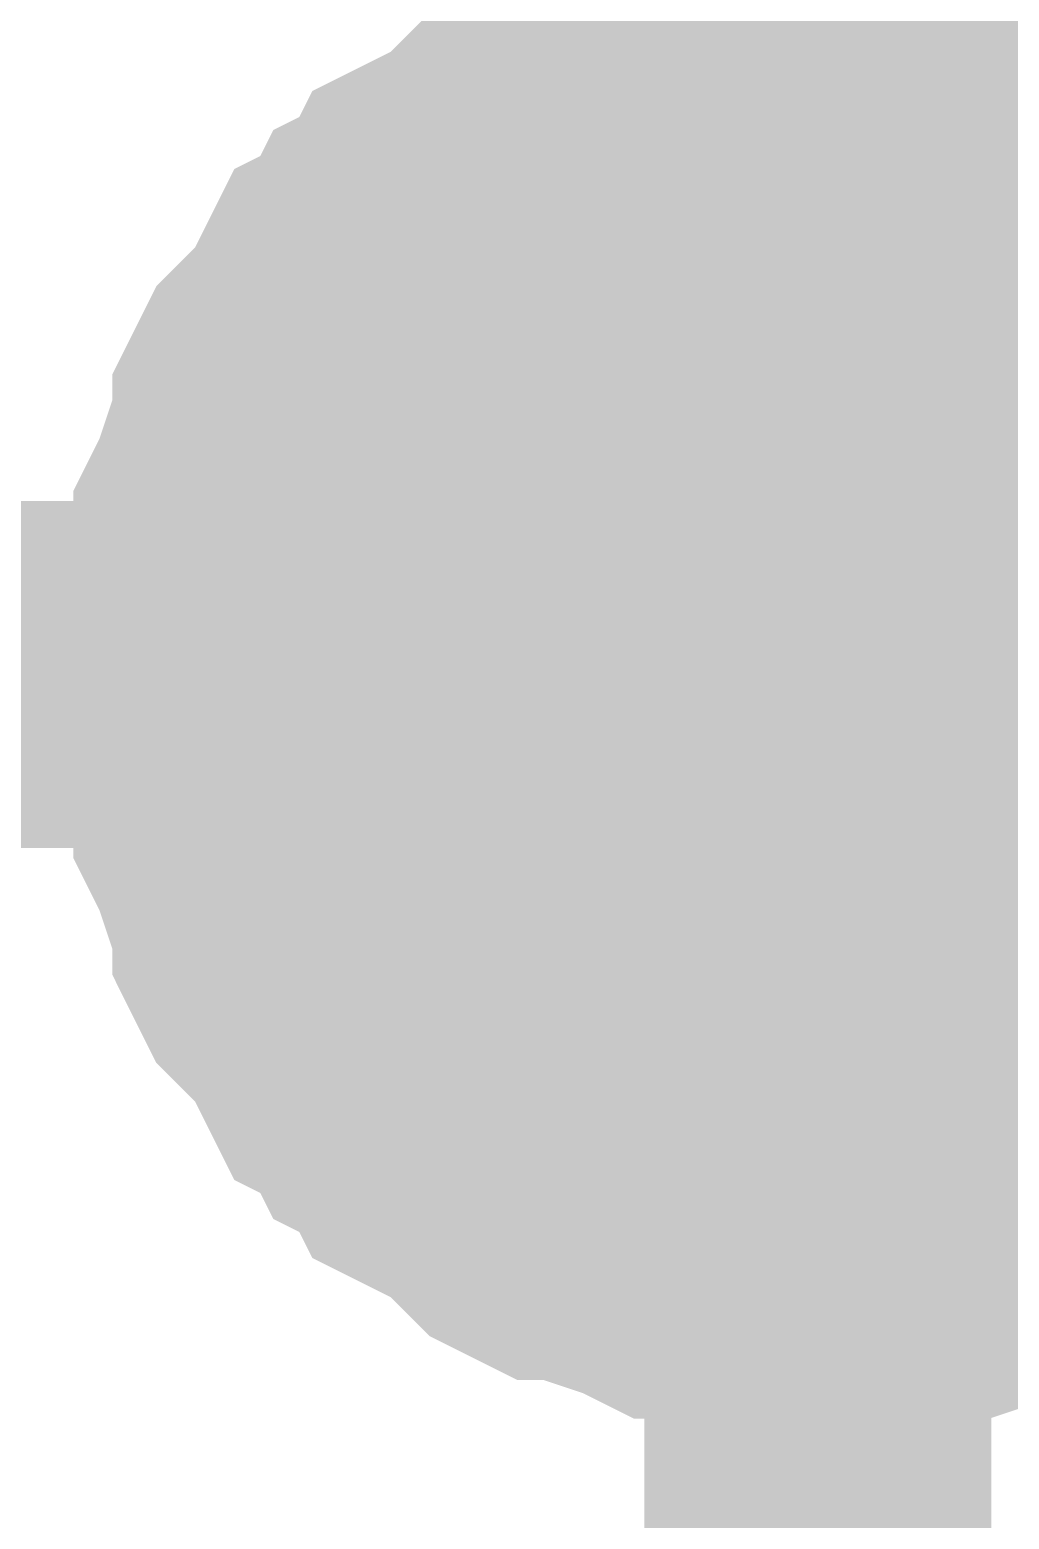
# Model space of a CAD drawing. Header units: inches. Extents: x 0 to 594, y 0 to 420.
# Drawn here: x 116.821 to 117.666, y 149.268 to 150.553 of the extents above; entities that cross this region are included whole.
import ezdxf

# ---------------------------------------------------------------- set-up
doc = ezdxf.new("R2010")
doc.units = ezdxf.units.IN
doc.layers.add('Sheet', color=255, linetype='Continuous')

msp = doc.modelspace()

# ---------------------------------------------------------------- linework, layer by layer
at = {"layer": 'Sheet'}
for points in [[(130.0103, 149.9968, 0.2997, 0.2997, 0), (117.5009, 149.9968, 0.2997, 0.2997, 0), (112.5061, 149.9968, 0.2997, 0.2997, 0), (112.5061, 167.5005, 0.2997, 0.2997, 0), (102.5053, 167.5005, 0.2997, 0.2997, 0)], [(116.9969, 149.9968, 0.2997, 0.2997, 0), (116.9969, 150.0192, 0.2997, 0.2997, 0), (116.9969, 150.0528, 0.2997, 0.2997, 0), (117.0081, 150.0752, 0.2997, 0.2997, 0), (117.0081, 150.0976, 0.2997, 0.2997, 0), (117.0081, 150.12, 0.2997, 0.2997, 0), (117.0193, 150.1424, 0.2997, 0.2997, 0), (117.0305, 150.176, 0.2997, 0.2997, 0), (117.0417, 150.1984, 0.2997, 0.2997, 0), (117.0417, 150.2208, 0.2997, 0.2997, 0), (117.0529, 150.2432, 0.2997, 0.2997, 0), (117.0641, 150.2544, 0.2997, 0.2997, 0), (117.0865, 150.2768, 0.2997, 0.2997, 0), (117.0977, 150.2992, 0.2997, 0.2997, 0), (117.1089, 150.3216, 0.2997, 0.2997, 0), (117.1313, 150.3328, 0.2997, 0.2997, 0), (117.1425, 150.3552, 0.2997, 0.2997, 0), (117.1649, 150.3664, 0.2997, 0.2997, 0), (117.1761, 150.3888, 0.2997, 0.2997, 0), (117.1985, 150.4, 0.2997, 0.2997, 0), (117.2209, 150.4112, 0.2997, 0.2997, 0), (117.2433, 150.4336, 0.2997, 0.2997, 0), (117.2545, 150.4448, 0.2997, 0.2997, 0), (117.2769, 150.456, 0.2997, 0.2997, 0), (117.2993, 150.456, 0.2997, 0.2997, 0), (117.3217, 150.4672, 0.2997, 0.2997, 0), (117.3553, 150.4783, 0.2997, 0.2997, 0), (117.3777, 150.4895, 0.2997, 0.2997, 0), (117.4001, 150.4895, 0.2997, 0.2997, 0), (117.4225, 150.4895, 0.2997, 0.2997, 0), (117.4449, 150.5007, 0.2997, 0.2997, 0), (117.4785, 150.5007, 0.2997, 0.2997, 0), (117.5009, 150.5007, 0.2997, 0.2997, 0)], [(116.9969, 149.9968, 0.2997, 0.2997, 0), (116.9969, 150.0192, 0.2997, 0.2997, 0), (116.9969, 150.0528, 0.2997, 0.2997, 0), (117.0081, 150.0752, 0.2997, 0.2997, 0), (117.0081, 150.0976, 0.2997, 0.2997, 0), (117.0081, 150.12, 0.2997, 0.2997, 0), (117.0193, 150.1424, 0.2997, 0.2997, 0), (117.0305, 150.176, 0.2997, 0.2997, 0), (117.0417, 150.1984, 0.2997, 0.2997, 0), (117.0417, 150.2208, 0.2997, 0.2997, 0), (117.0529, 150.2432, 0.2997, 0.2997, 0), (117.0641, 150.2544, 0.2997, 0.2997, 0), (117.0865, 150.2768, 0.2997, 0.2997, 0), (117.0977, 150.2992, 0.2997, 0.2997, 0), (117.1089, 150.3216, 0.2997, 0.2997, 0), (117.1313, 150.3328, 0.2997, 0.2997, 0), (117.1425, 150.3552, 0.2997, 0.2997, 0), (117.1649, 150.3664, 0.2997, 0.2997, 0), (117.1761, 150.3888, 0.2997, 0.2997, 0), (117.1985, 150.4, 0.2997, 0.2997, 0), (117.2209, 150.4112, 0.2997, 0.2997, 0), (117.2433, 150.4336, 0.2997, 0.2997, 0), (117.2545, 150.4448, 0.2997, 0.2997, 0), (117.2769, 150.456, 0.2997, 0.2997, 0), (117.2993, 150.456, 0.2997, 0.2997, 0), (117.3217, 150.4672, 0.2997, 0.2997, 0), (117.3553, 150.4783, 0.2997, 0.2997, 0), (117.3777, 150.4895, 0.2997, 0.2997, 0), (117.4001, 150.4895, 0.2997, 0.2997, 0), (117.4225, 150.4895, 0.2997, 0.2997, 0), (117.4449, 150.5007, 0.2997, 0.2997, 0), (117.4785, 150.5007, 0.2997, 0.2997, 0), (117.5009, 150.5007, 0.2997, 0.2997, 0)], [(116.9969, 149.9968, 0.2997, 0.2997, 0), (116.9969, 150.0192, 0.2997, 0.2997, 0), (116.9969, 150.0528, 0.2997, 0.2997, 0), (117.0081, 150.0752, 0.2997, 0.2997, 0), (117.0081, 150.0976, 0.2997, 0.2997, 0), (117.0081, 150.12, 0.2997, 0.2997, 0), (117.0193, 150.1424, 0.2997, 0.2997, 0), (117.0305, 150.176, 0.2997, 0.2997, 0), (117.0417, 150.1984, 0.2997, 0.2997, 0), (117.0417, 150.2208, 0.2997, 0.2997, 0), (117.0529, 150.2432, 0.2997, 0.2997, 0), (117.0641, 150.2544, 0.2997, 0.2997, 0), (117.0865, 150.2768, 0.2997, 0.2997, 0), (117.0977, 150.2992, 0.2997, 0.2997, 0), (117.1089, 150.3216, 0.2997, 0.2997, 0), (117.1313, 150.3328, 0.2997, 0.2997, 0), (117.1425, 150.3552, 0.2997, 0.2997, 0), (117.1649, 150.3664, 0.2997, 0.2997, 0), (117.1761, 150.3888, 0.2997, 0.2997, 0), (117.1985, 150.4, 0.2997, 0.2997, 0), (117.2209, 150.4112, 0.2997, 0.2997, 0), (117.2433, 150.4336, 0.2997, 0.2997, 0), (117.2545, 150.4448, 0.2997, 0.2997, 0), (117.2769, 150.456, 0.2997, 0.2997, 0), (117.2993, 150.456, 0.2997, 0.2997, 0), (117.3217, 150.4672, 0.2997, 0.2997, 0), (117.3553, 150.4783, 0.2997, 0.2997, 0), (117.3777, 150.4895, 0.2997, 0.2997, 0), (117.4001, 150.4895, 0.2997, 0.2997, 0), (117.4225, 150.4895, 0.2997, 0.2997, 0), (117.4449, 150.5007, 0.2997, 0.2997, 0), (117.4785, 150.5007, 0.2997, 0.2997, 0), (117.5009, 150.5007, 0.2997, 0.2997, 0)], [(116.9969, 149.9968, 0.2997, 0.2997, 0), (116.9969, 150.0192, 0.2997, 0.2997, 0), (116.9969, 150.0528, 0.2997, 0.2997, 0), (117.0081, 150.0752, 0.2997, 0.2997, 0), (117.0081, 150.0976, 0.2997, 0.2997, 0), (117.0081, 150.12, 0.2997, 0.2997, 0), (117.0193, 150.1424, 0.2997, 0.2997, 0), (117.0305, 150.176, 0.2997, 0.2997, 0), (117.0417, 150.1984, 0.2997, 0.2997, 0), (117.0417, 150.2208, 0.2997, 0.2997, 0), (117.0529, 150.2432, 0.2997, 0.2997, 0), (117.0641, 150.2544, 0.2997, 0.2997, 0), (117.0865, 150.2768, 0.2997, 0.2997, 0), (117.0977, 150.2992, 0.2997, 0.2997, 0), (117.1089, 150.3216, 0.2997, 0.2997, 0), (117.1313, 150.3328, 0.2997, 0.2997, 0), (117.1425, 150.3552, 0.2997, 0.2997, 0), (117.1649, 150.3664, 0.2997, 0.2997, 0), (117.1761, 150.3888, 0.2997, 0.2997, 0), (117.1985, 150.4, 0.2997, 0.2997, 0), (117.2209, 150.4112, 0.2997, 0.2997, 0), (117.2433, 150.4336, 0.2997, 0.2997, 0), (117.2545, 150.4448, 0.2997, 0.2997, 0), (117.2769, 150.456, 0.2997, 0.2997, 0), (117.2993, 150.456, 0.2997, 0.2997, 0), (117.3217, 150.4672, 0.2997, 0.2997, 0), (117.3553, 150.4783, 0.2997, 0.2997, 0), (117.3777, 150.4895, 0.2997, 0.2997, 0), (117.4001, 150.4895, 0.2997, 0.2997, 0), (117.4225, 150.4895, 0.2997, 0.2997, 0), (117.4449, 150.5007, 0.2997, 0.2997, 0), (117.4785, 150.5007, 0.2997, 0.2997, 0), (117.5009, 150.5007, 0.2997, 0.2997, 0)], [(116.9969, 149.9968, 0.2997, 0.2997, 0), (116.9969, 150.0192, 0.2997, 0.2997, 0), (116.9969, 150.0528, 0.2997, 0.2997, 0), (117.0081, 150.0752, 0.2997, 0.2997, 0), (117.0081, 150.0976, 0.2997, 0.2997, 0), (117.0081, 150.12, 0.2997, 0.2997, 0), (117.0193, 150.1424, 0.2997, 0.2997, 0), (117.0305, 150.176, 0.2997, 0.2997, 0), (117.0417, 150.1984, 0.2997, 0.2997, 0), (117.0417, 150.2208, 0.2997, 0.2997, 0), (117.0529, 150.2432, 0.2997, 0.2997, 0), (117.0641, 150.2544, 0.2997, 0.2997, 0), (117.0865, 150.2768, 0.2997, 0.2997, 0), (117.0977, 150.2992, 0.2997, 0.2997, 0), (117.1089, 150.3216, 0.2997, 0.2997, 0), (117.1313, 150.3328, 0.2997, 0.2997, 0), (117.1425, 150.3552, 0.2997, 0.2997, 0), (117.1649, 150.3664, 0.2997, 0.2997, 0), (117.1761, 150.3888, 0.2997, 0.2997, 0), (117.1985, 150.4, 0.2997, 0.2997, 0), (117.2209, 150.4112, 0.2997, 0.2997, 0), (117.2433, 150.4336, 0.2997, 0.2997, 0), (117.2545, 150.4448, 0.2997, 0.2997, 0), (117.2769, 150.456, 0.2997, 0.2997, 0), (117.2993, 150.456, 0.2997, 0.2997, 0), (117.3217, 150.4672, 0.2997, 0.2997, 0), (117.3553, 150.4783, 0.2997, 0.2997, 0), (117.3777, 150.4895, 0.2997, 0.2997, 0), (117.4001, 150.4895, 0.2997, 0.2997, 0), (117.4225, 150.4895, 0.2997, 0.2997, 0), (117.4449, 150.5007, 0.2997, 0.2997, 0), (117.4785, 150.5007, 0.2997, 0.2997, 0), (117.5009, 150.5007, 0.2997, 0.2997, 0)], [(117.5009, 150.5007, 0.2997, 0.2997, 0), (117.5009, 150.5007, 0.2997, 0.2997, 0)], [(117.5009, 150.5007, 0.2997, 0.2997, 0), (117.5233, 150.5007, 0.2997, 0.2997, 0), (117.5569, 150.5007, 0.2997, 0.2997, 0), (117.5793, 150.4895, 0.2997, 0.2997, 0), (117.6017, 150.4895, 0.2997, 0.2997, 0), (117.6241, 150.4895, 0.2997, 0.2997, 0), (117.6577, 150.4783, 0.2997, 0.2997, 0), (117.6801, 150.4672, 0.2997, 0.2997, 0), (117.7025, 150.456, 0.2997, 0.2997, 0), (117.7249, 150.456, 0.2997, 0.2997, 0), (117.7473, 150.4448, 0.2997, 0.2997, 0), (117.7697, 150.4336, 0.2997, 0.2997, 0), (117.7921, 150.4112, 0.2997, 0.2997, 0), (117.8033, 150.4, 0.2997, 0.2997, 0), (117.8257, 150.3888, 0.2997, 0.2997, 0)], [(117.5009, 150.5007, 0.2997, 0.2997, 0), (117.5009, 150.5007, 0.2997, 0.2997, 0)], [(117.5009, 150.5007, 0.2997, 0.2997, 0), (117.5233, 150.5007, 0.2997, 0.2997, 0), (117.5569, 150.5007, 0.2997, 0.2997, 0), (117.5793, 150.4895, 0.2997, 0.2997, 0), (117.6017, 150.4895, 0.2997, 0.2997, 0), (117.6241, 150.4895, 0.2997, 0.2997, 0), (117.6577, 150.4783, 0.2997, 0.2997, 0), (117.6801, 150.4672, 0.2997, 0.2997, 0), (117.7025, 150.456, 0.2997, 0.2997, 0), (117.7249, 150.456, 0.2997, 0.2997, 0), (117.7473, 150.4448, 0.2997, 0.2997, 0), (117.7697, 150.4336, 0.2997, 0.2997, 0), (117.7921, 150.4112, 0.2997, 0.2997, 0), (117.8033, 150.4, 0.2997, 0.2997, 0), (117.8257, 150.3888, 0.2997, 0.2997, 0)], [(117.5009, 150.5007, 0.2997, 0.2997, 0), (117.5009, 150.5007, 0.2997, 0.2997, 0)], [(117.5009, 150.5007, 0.2997, 0.2997, 0), (117.5233, 150.5007, 0.2997, 0.2997, 0), (117.5569, 150.5007, 0.2997, 0.2997, 0), (117.5793, 150.4895, 0.2997, 0.2997, 0), (117.6017, 150.4895, 0.2997, 0.2997, 0), (117.6241, 150.4895, 0.2997, 0.2997, 0), (117.6577, 150.4783, 0.2997, 0.2997, 0), (117.6801, 150.4672, 0.2997, 0.2997, 0), (117.7025, 150.456, 0.2997, 0.2997, 0), (117.7249, 150.456, 0.2997, 0.2997, 0), (117.7473, 150.4448, 0.2997, 0.2997, 0), (117.7697, 150.4336, 0.2997, 0.2997, 0), (117.7921, 150.4112, 0.2997, 0.2997, 0), (117.8033, 150.4, 0.2997, 0.2997, 0), (117.8257, 150.3888, 0.2997, 0.2997, 0)], [(117.5009, 150.5007, 0.2997, 0.2997, 0), (117.5009, 150.5007, 0.2997, 0.2997, 0)], [(117.5009, 150.5007, 0.2997, 0.2997, 0), (117.5233, 150.5007, 0.2997, 0.2997, 0), (117.5569, 150.5007, 0.2997, 0.2997, 0), (117.5793, 150.4895, 0.2997, 0.2997, 0), (117.6017, 150.4895, 0.2997, 0.2997, 0), (117.6241, 150.4895, 0.2997, 0.2997, 0), (117.6577, 150.4783, 0.2997, 0.2997, 0), (117.6801, 150.4672, 0.2997, 0.2997, 0), (117.7025, 150.456, 0.2997, 0.2997, 0), (117.7249, 150.456, 0.2997, 0.2997, 0), (117.7473, 150.4448, 0.2997, 0.2997, 0), (117.7697, 150.4336, 0.2997, 0.2997, 0), (117.7921, 150.4112, 0.2997, 0.2997, 0), (117.8033, 150.4, 0.2997, 0.2997, 0), (117.8257, 150.3888, 0.2997, 0.2997, 0)], [(117.5009, 150.5007, 0.2997, 0.2997, 0), (117.5009, 150.5007, 0.2997, 0.2997, 0)], [(117.5009, 150.5007, 0.2997, 0.2997, 0), (117.5233, 150.5007, 0.2997, 0.2997, 0), (117.5569, 150.5007, 0.2997, 0.2997, 0), (117.5793, 150.4895, 0.2997, 0.2997, 0), (117.6017, 150.4895, 0.2997, 0.2997, 0), (117.6241, 150.4895, 0.2997, 0.2997, 0), (117.6577, 150.4783, 0.2997, 0.2997, 0), (117.6801, 150.4672, 0.2997, 0.2997, 0), (117.7025, 150.456, 0.2997, 0.2997, 0), (117.7249, 150.456, 0.2997, 0.2997, 0), (117.7473, 150.4448, 0.2997, 0.2997, 0), (117.7697, 150.4336, 0.2997, 0.2997, 0), (117.7921, 150.4112, 0.2997, 0.2997, 0), (117.8033, 150.4, 0.2997, 0.2997, 0), (117.8257, 150.3888, 0.2997, 0.2997, 0)], [(116.9969, 149.9968, 0.0991, 0.0991, 0), (116.9969, 150.0192, 0.0991, 0.0991, 0), (116.9969, 150.0528, 0.0991, 0.0991, 0), (117.0081, 150.0752, 0.0991, 0.0991, 0), (117.0081, 150.0976, 0.0991, 0.0991, 0), (117.0081, 150.12, 0.0991, 0.0991, 0), (117.0193, 150.1424, 0.0991, 0.0991, 0), (117.0305, 150.176, 0.0991, 0.0991, 0), (117.0417, 150.1984, 0.0991, 0.0991, 0), (117.0417, 150.2208, 0.0991, 0.0991, 0), (117.0529, 150.2432, 0.0991, 0.0991, 0), (117.0641, 150.2544, 0.0991, 0.0991, 0), (117.0865, 150.2768, 0.0991, 0.0991, 0), (117.0977, 150.2992, 0.0991, 0.0991, 0), (117.1089, 150.3216, 0.0991, 0.0991, 0), (117.1313, 150.3328, 0.0991, 0.0991, 0), (117.1425, 150.3552, 0.0991, 0.0991, 0), (117.1649, 150.3664, 0.0991, 0.0991, 0), (117.1761, 150.3888, 0.0991, 0.0991, 0), (117.1985, 150.4, 0.0991, 0.0991, 0), (117.2209, 150.4112, 0.0991, 0.0991, 0), (117.2433, 150.4336, 0.0991, 0.0991, 0), (117.2545, 150.4448, 0.0991, 0.0991, 0), (117.2769, 150.456, 0.0991, 0.0991, 0), (117.2993, 150.456, 0.0991, 0.0991, 0), (117.3217, 150.4672, 0.0991, 0.0991, 0), (117.3553, 150.4783, 0.0991, 0.0991, 0), (117.3777, 150.4895, 0.0991, 0.0991, 0), (117.4001, 150.4895, 0.0991, 0.0991, 0), (117.4225, 150.4895, 0.0991, 0.0991, 0), (117.4449, 150.5007, 0.0991, 0.0991, 0), (117.4785, 150.5007, 0.0991, 0.0991, 0), (117.5009, 150.5007, 0.0991, 0.0991, 0)], [(116.9969, 149.9968, 0.0991, 0.0991, 0), (116.9969, 150.0192, 0.0991, 0.0991, 0), (116.9969, 150.0528, 0.0991, 0.0991, 0), (117.0081, 150.0752, 0.0991, 0.0991, 0), (117.0081, 150.0976, 0.0991, 0.0991, 0), (117.0081, 150.12, 0.0991, 0.0991, 0), (117.0193, 150.1424, 0.0991, 0.0991, 0), (117.0305, 150.176, 0.0991, 0.0991, 0), (117.0417, 150.1984, 0.0991, 0.0991, 0), (117.0417, 150.2208, 0.0991, 0.0991, 0), (117.0529, 150.2432, 0.0991, 0.0991, 0), (117.0641, 150.2544, 0.0991, 0.0991, 0), (117.0865, 150.2768, 0.0991, 0.0991, 0), (117.0977, 150.2992, 0.0991, 0.0991, 0), (117.1089, 150.3216, 0.0991, 0.0991, 0), (117.1313, 150.3328, 0.0991, 0.0991, 0), (117.1425, 150.3552, 0.0991, 0.0991, 0), (117.1649, 150.3664, 0.0991, 0.0991, 0), (117.1761, 150.3888, 0.0991, 0.0991, 0), (117.1985, 150.4, 0.0991, 0.0991, 0), (117.2209, 150.4112, 0.0991, 0.0991, 0), (117.2433, 150.4336, 0.0991, 0.0991, 0), (117.2545, 150.4448, 0.0991, 0.0991, 0), (117.2769, 150.456, 0.0991, 0.0991, 0), (117.2993, 150.456, 0.0991, 0.0991, 0), (117.3217, 150.4672, 0.0991, 0.0991, 0), (117.3553, 150.4783, 0.0991, 0.0991, 0), (117.3777, 150.4895, 0.0991, 0.0991, 0), (117.4001, 150.4895, 0.0991, 0.0991, 0), (117.4225, 150.4895, 0.0991, 0.0991, 0), (117.4449, 150.5007, 0.0991, 0.0991, 0), (117.4785, 150.5007, 0.0991, 0.0991, 0), (117.5009, 150.5007, 0.0991, 0.0991, 0)], [(116.9969, 149.9968, 0.0991, 0.0991, 0), (116.9969, 150.0192, 0.0991, 0.0991, 0), (116.9969, 150.0528, 0.0991, 0.0991, 0), (117.0081, 150.0752, 0.0991, 0.0991, 0), (117.0081, 150.0976, 0.0991, 0.0991, 0), (117.0081, 150.12, 0.0991, 0.0991, 0), (117.0193, 150.1424, 0.0991, 0.0991, 0), (117.0305, 150.176, 0.0991, 0.0991, 0), (117.0417, 150.1984, 0.0991, 0.0991, 0), (117.0417, 150.2208, 0.0991, 0.0991, 0), (117.0529, 150.2432, 0.0991, 0.0991, 0), (117.0641, 150.2544, 0.0991, 0.0991, 0), (117.0865, 150.2768, 0.0991, 0.0991, 0), (117.0977, 150.2992, 0.0991, 0.0991, 0), (117.1089, 150.3216, 0.0991, 0.0991, 0), (117.1313, 150.3328, 0.0991, 0.0991, 0), (117.1425, 150.3552, 0.0991, 0.0991, 0), (117.1649, 150.3664, 0.0991, 0.0991, 0), (117.1761, 150.3888, 0.0991, 0.0991, 0), (117.1985, 150.4, 0.0991, 0.0991, 0), (117.2209, 150.4112, 0.0991, 0.0991, 0), (117.2433, 150.4336, 0.0991, 0.0991, 0), (117.2545, 150.4448, 0.0991, 0.0991, 0), (117.2769, 150.456, 0.0991, 0.0991, 0), (117.2993, 150.456, 0.0991, 0.0991, 0), (117.3217, 150.4672, 0.0991, 0.0991, 0), (117.3553, 150.4783, 0.0991, 0.0991, 0), (117.3777, 150.4895, 0.0991, 0.0991, 0), (117.4001, 150.4895, 0.0991, 0.0991, 0), (117.4225, 150.4895, 0.0991, 0.0991, 0), (117.4449, 150.5007, 0.0991, 0.0991, 0), (117.4785, 150.5007, 0.0991, 0.0991, 0), (117.5009, 150.5007, 0.0991, 0.0991, 0)], [(116.9969, 149.9968, 0.0991, 0.0991, 0), (116.9969, 150.0192, 0.0991, 0.0991, 0), (116.9969, 150.0528, 0.0991, 0.0991, 0), (117.0081, 150.0752, 0.0991, 0.0991, 0), (117.0081, 150.0976, 0.0991, 0.0991, 0), (117.0081, 150.12, 0.0991, 0.0991, 0), (117.0193, 150.1424, 0.0991, 0.0991, 0), (117.0305, 150.176, 0.0991, 0.0991, 0), (117.0417, 150.1984, 0.0991, 0.0991, 0), (117.0417, 150.2208, 0.0991, 0.0991, 0), (117.0529, 150.2432, 0.0991, 0.0991, 0), (117.0641, 150.2544, 0.0991, 0.0991, 0), (117.0865, 150.2768, 0.0991, 0.0991, 0), (117.0977, 150.2992, 0.0991, 0.0991, 0), (117.1089, 150.3216, 0.0991, 0.0991, 0), (117.1313, 150.3328, 0.0991, 0.0991, 0), (117.1425, 150.3552, 0.0991, 0.0991, 0), (117.1649, 150.3664, 0.0991, 0.0991, 0), (117.1761, 150.3888, 0.0991, 0.0991, 0), (117.1985, 150.4, 0.0991, 0.0991, 0), (117.2209, 150.4112, 0.0991, 0.0991, 0), (117.2433, 150.4336, 0.0991, 0.0991, 0), (117.2545, 150.4448, 0.0991, 0.0991, 0), (117.2769, 150.456, 0.0991, 0.0991, 0), (117.2993, 150.456, 0.0991, 0.0991, 0), (117.3217, 150.4672, 0.0991, 0.0991, 0), (117.3553, 150.4783, 0.0991, 0.0991, 0), (117.3777, 150.4895, 0.0991, 0.0991, 0), (117.4001, 150.4895, 0.0991, 0.0991, 0), (117.4225, 150.4895, 0.0991, 0.0991, 0), (117.4449, 150.5007, 0.0991, 0.0991, 0), (117.4785, 150.5007, 0.0991, 0.0991, 0), (117.5009, 150.5007, 0.0991, 0.0991, 0)], [(116.9969, 149.9968, 0.0991, 0.0991, 0), (116.9969, 150.0192, 0.0991, 0.0991, 0), (116.9969, 150.0528, 0.0991, 0.0991, 0), (117.0081, 150.0752, 0.0991, 0.0991, 0), (117.0081, 150.0976, 0.0991, 0.0991, 0), (117.0081, 150.12, 0.0991, 0.0991, 0), (117.0193, 150.1424, 0.0991, 0.0991, 0), (117.0305, 150.176, 0.0991, 0.0991, 0), (117.0417, 150.1984, 0.0991, 0.0991, 0), (117.0417, 150.2208, 0.0991, 0.0991, 0), (117.0529, 150.2432, 0.0991, 0.0991, 0), (117.0641, 150.2544, 0.0991, 0.0991, 0), (117.0865, 150.2768, 0.0991, 0.0991, 0), (117.0977, 150.2992, 0.0991, 0.0991, 0), (117.1089, 150.3216, 0.0991, 0.0991, 0), (117.1313, 150.3328, 0.0991, 0.0991, 0), (117.1425, 150.3552, 0.0991, 0.0991, 0), (117.1649, 150.3664, 0.0991, 0.0991, 0), (117.1761, 150.3888, 0.0991, 0.0991, 0), (117.1985, 150.4, 0.0991, 0.0991, 0), (117.2209, 150.4112, 0.0991, 0.0991, 0), (117.2433, 150.4336, 0.0991, 0.0991, 0), (117.2545, 150.4448, 0.0991, 0.0991, 0), (117.2769, 150.456, 0.0991, 0.0991, 0), (117.2993, 150.456, 0.0991, 0.0991, 0), (117.3217, 150.4672, 0.0991, 0.0991, 0), (117.3553, 150.4783, 0.0991, 0.0991, 0), (117.3777, 150.4895, 0.0991, 0.0991, 0), (117.4001, 150.4895, 0.0991, 0.0991, 0), (117.4225, 150.4895, 0.0991, 0.0991, 0), (117.4449, 150.5007, 0.0991, 0.0991, 0), (117.4785, 150.5007, 0.0991, 0.0991, 0), (117.5009, 150.5007, 0.0991, 0.0991, 0)], [(117.5009, 150.5007, 0.0991, 0.0991, 0), (117.5009, 150.5007, 0.0991, 0.0991, 0)], [(117.5009, 150.5007, 0.0991, 0.0991, 0), (117.5233, 150.5007, 0.0991, 0.0991, 0), (117.5569, 150.5007, 0.0991, 0.0991, 0), (117.5793, 150.4895, 0.0991, 0.0991, 0), (117.6017, 150.4895, 0.0991, 0.0991, 0), (117.6241, 150.4895, 0.0991, 0.0991, 0), (117.6577, 150.4783, 0.0991, 0.0991, 0), (117.6801, 150.4672, 0.0991, 0.0991, 0), (117.7025, 150.456, 0.0991, 0.0991, 0), (117.7249, 150.456, 0.0991, 0.0991, 0)], [(117.5009, 150.5007, 0.0991, 0.0991, 0), (117.5009, 150.5007, 0.0991, 0.0991, 0)], [(117.5009, 150.5007, 0.0991, 0.0991, 0), (117.5233, 150.5007, 0.0991, 0.0991, 0), (117.5569, 150.5007, 0.0991, 0.0991, 0), (117.5793, 150.4895, 0.0991, 0.0991, 0), (117.6017, 150.4895, 0.0991, 0.0991, 0), (117.6241, 150.4895, 0.0991, 0.0991, 0), (117.6577, 150.4783, 0.0991, 0.0991, 0), (117.6801, 150.4672, 0.0991, 0.0991, 0), (117.7025, 150.456, 0.0991, 0.0991, 0), (117.7249, 150.456, 0.0991, 0.0991, 0)], [(117.5009, 150.5007, 0.0991, 0.0991, 0), (117.5009, 150.5007, 0.0991, 0.0991, 0)], [(117.5009, 150.5007, 0.0991, 0.0991, 0), (117.5233, 150.5007, 0.0991, 0.0991, 0), (117.5569, 150.5007, 0.0991, 0.0991, 0), (117.5793, 150.4895, 0.0991, 0.0991, 0), (117.6017, 150.4895, 0.0991, 0.0991, 0), (117.6241, 150.4895, 0.0991, 0.0991, 0), (117.6577, 150.4783, 0.0991, 0.0991, 0), (117.6801, 150.4672, 0.0991, 0.0991, 0), (117.7025, 150.456, 0.0991, 0.0991, 0), (117.7249, 150.456, 0.0991, 0.0991, 0)], [(117.5009, 150.5007, 0.0991, 0.0991, 0), (117.5009, 150.5007, 0.0991, 0.0991, 0)], [(117.5009, 150.5007, 0.0991, 0.0991, 0), (117.5233, 150.5007, 0.0991, 0.0991, 0), (117.5569, 150.5007, 0.0991, 0.0991, 0), (117.5793, 150.4895, 0.0991, 0.0991, 0), (117.6017, 150.4895, 0.0991, 0.0991, 0), (117.6241, 150.4895, 0.0991, 0.0991, 0), (117.6577, 150.4783, 0.0991, 0.0991, 0), (117.6801, 150.4672, 0.0991, 0.0991, 0), (117.7025, 150.456, 0.0991, 0.0991, 0), (117.7249, 150.456, 0.0991, 0.0991, 0)], [(117.5009, 150.5007, 0.0991, 0.0991, 0), (117.5009, 150.5007, 0.0991, 0.0991, 0)], [(117.5009, 150.5007, 0.0991, 0.0991, 0), (117.5233, 150.5007, 0.0991, 0.0991, 0), (117.5569, 150.5007, 0.0991, 0.0991, 0), (117.5793, 150.4895, 0.0991, 0.0991, 0), (117.6017, 150.4895, 0.0991, 0.0991, 0), (117.6241, 150.4895, 0.0991, 0.0991, 0), (117.6577, 150.4783, 0.0991, 0.0991, 0), (117.6801, 150.4672, 0.0991, 0.0991, 0), (117.7025, 150.456, 0.0991, 0.0991, 0), (117.7249, 150.456, 0.0991, 0.0991, 0)], [(117.5009, 149.4929, 0.2997, 0.2997, 0), (117.4785, 149.4929, 0.2997, 0.2997, 0), (117.4449, 149.4929, 0.2997, 0.2997, 0), (117.4225, 149.5041, 0.2997, 0.2997, 0), (117.4001, 149.5041, 0.2997, 0.2997, 0), (117.3777, 149.5041, 0.2997, 0.2997, 0), (117.3553, 149.5153, 0.2997, 0.2997, 0), (117.3217, 149.5265, 0.2997, 0.2997, 0), (117.2993, 149.5376, 0.2997, 0.2997, 0), (117.2769, 149.5376, 0.2997, 0.2997, 0), (117.2545, 149.5488, 0.2997, 0.2997, 0), (117.2433, 149.56, 0.2997, 0.2997, 0), (117.2209, 149.5824, 0.2997, 0.2997, 0), (117.1985, 149.5936, 0.2997, 0.2997, 0), (117.1761, 149.6048, 0.2997, 0.2997, 0), (117.1649, 149.6272, 0.2997, 0.2997, 0), (117.1425, 149.6384, 0.2997, 0.2997, 0), (117.1313, 149.6608, 0.2997, 0.2997, 0), (117.1089, 149.672, 0.2997, 0.2997, 0), (117.0977, 149.6944, 0.2997, 0.2997, 0), (117.0865, 149.7168, 0.2997, 0.2997, 0), (117.0641, 149.7392, 0.2997, 0.2997, 0), (117.0529, 149.7504, 0.2997, 0.2997, 0), (117.0417, 149.7728, 0.2997, 0.2997, 0), (117.0417, 149.7952, 0.2997, 0.2997, 0), (117.0305, 149.8176, 0.2997, 0.2997, 0), (117.0193, 149.8512, 0.2997, 0.2997, 0), (117.0081, 149.8736, 0.2997, 0.2997, 0), (117.0081, 149.896, 0.2997, 0.2997, 0), (117.0081, 149.9184, 0.2997, 0.2997, 0), (116.9969, 149.9408, 0.2997, 0.2997, 0), (116.9969, 149.9744, 0.2997, 0.2997, 0), (116.9969, 149.9968, 0.2997, 0.2997, 0)], [(116.9969, 149.9968, 0.2997, 0.2997, 0), (116.9969, 149.9968, 0.2997, 0.2997, 0)], [(117.5009, 149.4929, 0.2997, 0.2997, 0), (117.4785, 149.4929, 0.2997, 0.2997, 0), (117.4449, 149.4929, 0.2997, 0.2997, 0), (117.4225, 149.5041, 0.2997, 0.2997, 0), (117.4001, 149.5041, 0.2997, 0.2997, 0), (117.3777, 149.5041, 0.2997, 0.2997, 0), (117.3553, 149.5153, 0.2997, 0.2997, 0), (117.3217, 149.5265, 0.2997, 0.2997, 0), (117.2993, 149.5376, 0.2997, 0.2997, 0), (117.2769, 149.5376, 0.2997, 0.2997, 0), (117.2545, 149.5488, 0.2997, 0.2997, 0), (117.2433, 149.56, 0.2997, 0.2997, 0), (117.2209, 149.5824, 0.2997, 0.2997, 0), (117.1985, 149.5936, 0.2997, 0.2997, 0), (117.1761, 149.6048, 0.2997, 0.2997, 0), (117.1649, 149.6272, 0.2997, 0.2997, 0), (117.1425, 149.6384, 0.2997, 0.2997, 0), (117.1313, 149.6608, 0.2997, 0.2997, 0), (117.1089, 149.672, 0.2997, 0.2997, 0), (117.0977, 149.6944, 0.2997, 0.2997, 0), (117.0865, 149.7168, 0.2997, 0.2997, 0), (117.0641, 149.7392, 0.2997, 0.2997, 0), (117.0529, 149.7504, 0.2997, 0.2997, 0), (117.0417, 149.7728, 0.2997, 0.2997, 0), (117.0417, 149.7952, 0.2997, 0.2997, 0), (117.0305, 149.8176, 0.2997, 0.2997, 0), (117.0193, 149.8512, 0.2997, 0.2997, 0), (117.0081, 149.8736, 0.2997, 0.2997, 0), (117.0081, 149.896, 0.2997, 0.2997, 0), (117.0081, 149.9184, 0.2997, 0.2997, 0), (116.9969, 149.9408, 0.2997, 0.2997, 0), (116.9969, 149.9744, 0.2997, 0.2997, 0), (116.9969, 149.9968, 0.2997, 0.2997, 0)], [(116.9969, 149.9968, 0.2997, 0.2997, 0), (116.9969, 149.9968, 0.2997, 0.2997, 0)], [(117.5009, 149.4929, 0.2997, 0.2997, 0), (117.4785, 149.4929, 0.2997, 0.2997, 0), (117.4449, 149.4929, 0.2997, 0.2997, 0), (117.4225, 149.5041, 0.2997, 0.2997, 0), (117.4001, 149.5041, 0.2997, 0.2997, 0), (117.3777, 149.5041, 0.2997, 0.2997, 0), (117.3553, 149.5153, 0.2997, 0.2997, 0), (117.3217, 149.5265, 0.2997, 0.2997, 0), (117.2993, 149.5376, 0.2997, 0.2997, 0), (117.2769, 149.5376, 0.2997, 0.2997, 0), (117.2545, 149.5488, 0.2997, 0.2997, 0), (117.2433, 149.56, 0.2997, 0.2997, 0), (117.2209, 149.5824, 0.2997, 0.2997, 0), (117.1985, 149.5936, 0.2997, 0.2997, 0), (117.1761, 149.6048, 0.2997, 0.2997, 0), (117.1649, 149.6272, 0.2997, 0.2997, 0), (117.1425, 149.6384, 0.2997, 0.2997, 0), (117.1313, 149.6608, 0.2997, 0.2997, 0), (117.1089, 149.672, 0.2997, 0.2997, 0), (117.0977, 149.6944, 0.2997, 0.2997, 0), (117.0865, 149.7168, 0.2997, 0.2997, 0), (117.0641, 149.7392, 0.2997, 0.2997, 0), (117.0529, 149.7504, 0.2997, 0.2997, 0), (117.0417, 149.7728, 0.2997, 0.2997, 0), (117.0417, 149.7952, 0.2997, 0.2997, 0), (117.0305, 149.8176, 0.2997, 0.2997, 0), (117.0193, 149.8512, 0.2997, 0.2997, 0), (117.0081, 149.8736, 0.2997, 0.2997, 0), (117.0081, 149.896, 0.2997, 0.2997, 0), (117.0081, 149.9184, 0.2997, 0.2997, 0), (116.9969, 149.9408, 0.2997, 0.2997, 0), (116.9969, 149.9744, 0.2997, 0.2997, 0), (116.9969, 149.9968, 0.2997, 0.2997, 0)], [(116.9969, 149.9968, 0.2997, 0.2997, 0), (116.9969, 149.9968, 0.2997, 0.2997, 0)], [(117.5009, 149.4929, 0.2997, 0.2997, 0), (117.4785, 149.4929, 0.2997, 0.2997, 0), (117.4449, 149.4929, 0.2997, 0.2997, 0), (117.4225, 149.5041, 0.2997, 0.2997, 0), (117.4001, 149.5041, 0.2997, 0.2997, 0), (117.3777, 149.5041, 0.2997, 0.2997, 0), (117.3553, 149.5153, 0.2997, 0.2997, 0), (117.3217, 149.5265, 0.2997, 0.2997, 0), (117.2993, 149.5376, 0.2997, 0.2997, 0), (117.2769, 149.5376, 0.2997, 0.2997, 0), (117.2545, 149.5488, 0.2997, 0.2997, 0), (117.2433, 149.56, 0.2997, 0.2997, 0), (117.2209, 149.5824, 0.2997, 0.2997, 0), (117.1985, 149.5936, 0.2997, 0.2997, 0), (117.1761, 149.6048, 0.2997, 0.2997, 0), (117.1649, 149.6272, 0.2997, 0.2997, 0), (117.1425, 149.6384, 0.2997, 0.2997, 0), (117.1313, 149.6608, 0.2997, 0.2997, 0), (117.1089, 149.672, 0.2997, 0.2997, 0), (117.0977, 149.6944, 0.2997, 0.2997, 0), (117.0865, 149.7168, 0.2997, 0.2997, 0), (117.0641, 149.7392, 0.2997, 0.2997, 0), (117.0529, 149.7504, 0.2997, 0.2997, 0), (117.0417, 149.7728, 0.2997, 0.2997, 0), (117.0417, 149.7952, 0.2997, 0.2997, 0), (117.0305, 149.8176, 0.2997, 0.2997, 0), (117.0193, 149.8512, 0.2997, 0.2997, 0), (117.0081, 149.8736, 0.2997, 0.2997, 0), (117.0081, 149.896, 0.2997, 0.2997, 0), (117.0081, 149.9184, 0.2997, 0.2997, 0), (116.9969, 149.9408, 0.2997, 0.2997, 0), (116.9969, 149.9744, 0.2997, 0.2997, 0), (116.9969, 149.9968, 0.2997, 0.2997, 0)], [(116.9969, 149.9968, 0.2997, 0.2997, 0), (116.9969, 149.9968, 0.2997, 0.2997, 0)], [(117.5009, 149.4929, 0.2997, 0.2997, 0), (117.4785, 149.4929, 0.2997, 0.2997, 0), (117.4449, 149.4929, 0.2997, 0.2997, 0), (117.4225, 149.5041, 0.2997, 0.2997, 0), (117.4001, 149.5041, 0.2997, 0.2997, 0), (117.3777, 149.5041, 0.2997, 0.2997, 0), (117.3553, 149.5153, 0.2997, 0.2997, 0), (117.3217, 149.5265, 0.2997, 0.2997, 0), (117.2993, 149.5376, 0.2997, 0.2997, 0), (117.2769, 149.5376, 0.2997, 0.2997, 0), (117.2545, 149.5488, 0.2997, 0.2997, 0), (117.2433, 149.56, 0.2997, 0.2997, 0), (117.2209, 149.5824, 0.2997, 0.2997, 0), (117.1985, 149.5936, 0.2997, 0.2997, 0), (117.1761, 149.6048, 0.2997, 0.2997, 0), (117.1649, 149.6272, 0.2997, 0.2997, 0), (117.1425, 149.6384, 0.2997, 0.2997, 0), (117.1313, 149.6608, 0.2997, 0.2997, 0), (117.1089, 149.672, 0.2997, 0.2997, 0), (117.0977, 149.6944, 0.2997, 0.2997, 0), (117.0865, 149.7168, 0.2997, 0.2997, 0), (117.0641, 149.7392, 0.2997, 0.2997, 0), (117.0529, 149.7504, 0.2997, 0.2997, 0), (117.0417, 149.7728, 0.2997, 0.2997, 0), (117.0417, 149.7952, 0.2997, 0.2997, 0), (117.0305, 149.8176, 0.2997, 0.2997, 0), (117.0193, 149.8512, 0.2997, 0.2997, 0), (117.0081, 149.8736, 0.2997, 0.2997, 0), (117.0081, 149.896, 0.2997, 0.2997, 0), (117.0081, 149.9184, 0.2997, 0.2997, 0), (116.9969, 149.9408, 0.2997, 0.2997, 0), (116.9969, 149.9744, 0.2997, 0.2997, 0), (116.9969, 149.9968, 0.2997, 0.2997, 0)], [(116.9969, 149.9968, 0.2997, 0.2997, 0), (116.9969, 149.9968, 0.2997, 0.2997, 0)], [(117.5009, 145.898, 0.2997, 0.2997, 0), (117.5009, 149.9968, 0.2997, 0.2997, 0)], [(117.5009, 149.4929, 0.0991, 0.0991, 0), (117.4785, 149.4929, 0.0991, 0.0991, 0), (117.4449, 149.4929, 0.0991, 0.0991, 0), (117.4225, 149.5041, 0.0991, 0.0991, 0), (117.4001, 149.5041, 0.0991, 0.0991, 0), (117.3777, 149.5041, 0.0991, 0.0991, 0), (117.3553, 149.5153, 0.0991, 0.0991, 0), (117.3217, 149.5265, 0.0991, 0.0991, 0), (117.2993, 149.5376, 0.0991, 0.0991, 0), (117.2769, 149.5376, 0.0991, 0.0991, 0), (117.2545, 149.5488, 0.0991, 0.0991, 0), (117.2433, 149.56, 0.0991, 0.0991, 0), (117.2209, 149.5824, 0.0991, 0.0991, 0), (117.1985, 149.5936, 0.0991, 0.0991, 0), (117.1761, 149.6048, 0.0991, 0.0991, 0), (117.1649, 149.6272, 0.0991, 0.0991, 0), (117.1425, 149.6384, 0.0991, 0.0991, 0), (117.1313, 149.6608, 0.0991, 0.0991, 0), (117.1089, 149.672, 0.0991, 0.0991, 0), (117.0977, 149.6944, 0.0991, 0.0991, 0), (117.0865, 149.7168, 0.0991, 0.0991, 0), (117.0641, 149.7392, 0.0991, 0.0991, 0), (117.0529, 149.7504, 0.0991, 0.0991, 0), (117.0417, 149.7728, 0.0991, 0.0991, 0), (117.0417, 149.7952, 0.0991, 0.0991, 0), (117.0305, 149.8176, 0.0991, 0.0991, 0), (117.0193, 149.8512, 0.0991, 0.0991, 0), (117.0081, 149.8736, 0.0991, 0.0991, 0), (117.0081, 149.896, 0.0991, 0.0991, 0), (117.0081, 149.9184, 0.0991, 0.0991, 0), (116.9969, 149.9408, 0.0991, 0.0991, 0), (116.9969, 149.9744, 0.0991, 0.0991, 0), (116.9969, 149.9968, 0.0991, 0.0991, 0)], [(116.9969, 149.9968, 0.0991, 0.0991, 0), (116.9969, 149.9968, 0.0991, 0.0991, 0)], [(117.5009, 149.4929, 0.0991, 0.0991, 0), (117.4785, 149.4929, 0.0991, 0.0991, 0), (117.4449, 149.4929, 0.0991, 0.0991, 0), (117.4225, 149.5041, 0.0991, 0.0991, 0), (117.4001, 149.5041, 0.0991, 0.0991, 0), (117.3777, 149.5041, 0.0991, 0.0991, 0), (117.3553, 149.5153, 0.0991, 0.0991, 0), (117.3217, 149.5265, 0.0991, 0.0991, 0), (117.2993, 149.5376, 0.0991, 0.0991, 0), (117.2769, 149.5376, 0.0991, 0.0991, 0), (117.2545, 149.5488, 0.0991, 0.0991, 0), (117.2433, 149.56, 0.0991, 0.0991, 0), (117.2209, 149.5824, 0.0991, 0.0991, 0), (117.1985, 149.5936, 0.0991, 0.0991, 0), (117.1761, 149.6048, 0.0991, 0.0991, 0), (117.1649, 149.6272, 0.0991, 0.0991, 0), (117.1425, 149.6384, 0.0991, 0.0991, 0), (117.1313, 149.6608, 0.0991, 0.0991, 0), (117.1089, 149.672, 0.0991, 0.0991, 0), (117.0977, 149.6944, 0.0991, 0.0991, 0), (117.0865, 149.7168, 0.0991, 0.0991, 0), (117.0641, 149.7392, 0.0991, 0.0991, 0), (117.0529, 149.7504, 0.0991, 0.0991, 0), (117.0417, 149.7728, 0.0991, 0.0991, 0), (117.0417, 149.7952, 0.0991, 0.0991, 0), (117.0305, 149.8176, 0.0991, 0.0991, 0), (117.0193, 149.8512, 0.0991, 0.0991, 0), (117.0081, 149.8736, 0.0991, 0.0991, 0), (117.0081, 149.896, 0.0991, 0.0991, 0), (117.0081, 149.9184, 0.0991, 0.0991, 0), (116.9969, 149.9408, 0.0991, 0.0991, 0), (116.9969, 149.9744, 0.0991, 0.0991, 0), (116.9969, 149.9968, 0.0991, 0.0991, 0)], [(116.9969, 149.9968, 0.0991, 0.0991, 0), (116.9969, 149.9968, 0.0991, 0.0991, 0)], [(117.5009, 149.4929, 0.0991, 0.0991, 0), (117.4785, 149.4929, 0.0991, 0.0991, 0), (117.4449, 149.4929, 0.0991, 0.0991, 0), (117.4225, 149.5041, 0.0991, 0.0991, 0), (117.4001, 149.5041, 0.0991, 0.0991, 0), (117.3777, 149.5041, 0.0991, 0.0991, 0), (117.3553, 149.5153, 0.0991, 0.0991, 0), (117.3217, 149.5265, 0.0991, 0.0991, 0), (117.2993, 149.5376, 0.0991, 0.0991, 0), (117.2769, 149.5376, 0.0991, 0.0991, 0), (117.2545, 149.5488, 0.0991, 0.0991, 0), (117.2433, 149.56, 0.0991, 0.0991, 0), (117.2209, 149.5824, 0.0991, 0.0991, 0), (117.1985, 149.5936, 0.0991, 0.0991, 0), (117.1761, 149.6048, 0.0991, 0.0991, 0), (117.1649, 149.6272, 0.0991, 0.0991, 0), (117.1425, 149.6384, 0.0991, 0.0991, 0), (117.1313, 149.6608, 0.0991, 0.0991, 0), (117.1089, 149.672, 0.0991, 0.0991, 0), (117.0977, 149.6944, 0.0991, 0.0991, 0), (117.0865, 149.7168, 0.0991, 0.0991, 0), (117.0641, 149.7392, 0.0991, 0.0991, 0), (117.0529, 149.7504, 0.0991, 0.0991, 0), (117.0417, 149.7728, 0.0991, 0.0991, 0), (117.0417, 149.7952, 0.0991, 0.0991, 0), (117.0305, 149.8176, 0.0991, 0.0991, 0), (117.0193, 149.8512, 0.0991, 0.0991, 0), (117.0081, 149.8736, 0.0991, 0.0991, 0), (117.0081, 149.896, 0.0991, 0.0991, 0), (117.0081, 149.9184, 0.0991, 0.0991, 0), (116.9969, 149.9408, 0.0991, 0.0991, 0), (116.9969, 149.9744, 0.0991, 0.0991, 0), (116.9969, 149.9968, 0.0991, 0.0991, 0)], [(116.9969, 149.9968, 0.0991, 0.0991, 0), (116.9969, 149.9968, 0.0991, 0.0991, 0)], [(117.5009, 149.4929, 0.0991, 0.0991, 0), (117.4785, 149.4929, 0.0991, 0.0991, 0), (117.4449, 149.4929, 0.0991, 0.0991, 0), (117.4225, 149.5041, 0.0991, 0.0991, 0), (117.4001, 149.5041, 0.0991, 0.0991, 0), (117.3777, 149.5041, 0.0991, 0.0991, 0), (117.3553, 149.5153, 0.0991, 0.0991, 0), (117.3217, 149.5265, 0.0991, 0.0991, 0), (117.2993, 149.5376, 0.0991, 0.0991, 0), (117.2769, 149.5376, 0.0991, 0.0991, 0), (117.2545, 149.5488, 0.0991, 0.0991, 0), (117.2433, 149.56, 0.0991, 0.0991, 0), (117.2209, 149.5824, 0.0991, 0.0991, 0), (117.1985, 149.5936, 0.0991, 0.0991, 0), (117.1761, 149.6048, 0.0991, 0.0991, 0), (117.1649, 149.6272, 0.0991, 0.0991, 0), (117.1425, 149.6384, 0.0991, 0.0991, 0), (117.1313, 149.6608, 0.0991, 0.0991, 0), (117.1089, 149.672, 0.0991, 0.0991, 0), (117.0977, 149.6944, 0.0991, 0.0991, 0), (117.0865, 149.7168, 0.0991, 0.0991, 0), (117.0641, 149.7392, 0.0991, 0.0991, 0), (117.0529, 149.7504, 0.0991, 0.0991, 0), (117.0417, 149.7728, 0.0991, 0.0991, 0), (117.0417, 149.7952, 0.0991, 0.0991, 0), (117.0305, 149.8176, 0.0991, 0.0991, 0), (117.0193, 149.8512, 0.0991, 0.0991, 0), (117.0081, 149.8736, 0.0991, 0.0991, 0), (117.0081, 149.896, 0.0991, 0.0991, 0), (117.0081, 149.9184, 0.0991, 0.0991, 0), (116.9969, 149.9408, 0.0991, 0.0991, 0), (116.9969, 149.9744, 0.0991, 0.0991, 0), (116.9969, 149.9968, 0.0991, 0.0991, 0)], [(116.9969, 149.9968, 0.0991, 0.0991, 0), (116.9969, 149.9968, 0.0991, 0.0991, 0)], [(117.5009, 149.4929, 0.0991, 0.0991, 0), (117.4785, 149.4929, 0.0991, 0.0991, 0), (117.4449, 149.4929, 0.0991, 0.0991, 0), (117.4225, 149.5041, 0.0991, 0.0991, 0), (117.4001, 149.5041, 0.0991, 0.0991, 0), (117.3777, 149.5041, 0.0991, 0.0991, 0), (117.3553, 149.5153, 0.0991, 0.0991, 0), (117.3217, 149.5265, 0.0991, 0.0991, 0), (117.2993, 149.5376, 0.0991, 0.0991, 0), (117.2769, 149.5376, 0.0991, 0.0991, 0), (117.2545, 149.5488, 0.0991, 0.0991, 0), (117.2433, 149.56, 0.0991, 0.0991, 0), (117.2209, 149.5824, 0.0991, 0.0991, 0), (117.1985, 149.5936, 0.0991, 0.0991, 0), (117.1761, 149.6048, 0.0991, 0.0991, 0), (117.1649, 149.6272, 0.0991, 0.0991, 0), (117.1425, 149.6384, 0.0991, 0.0991, 0), (117.1313, 149.6608, 0.0991, 0.0991, 0), (117.1089, 149.672, 0.0991, 0.0991, 0), (117.0977, 149.6944, 0.0991, 0.0991, 0), (117.0865, 149.7168, 0.0991, 0.0991, 0), (117.0641, 149.7392, 0.0991, 0.0991, 0), (117.0529, 149.7504, 0.0991, 0.0991, 0), (117.0417, 149.7728, 0.0991, 0.0991, 0), (117.0417, 149.7952, 0.0991, 0.0991, 0), (117.0305, 149.8176, 0.0991, 0.0991, 0), (117.0193, 149.8512, 0.0991, 0.0991, 0), (117.0081, 149.8736, 0.0991, 0.0991, 0), (117.0081, 149.896, 0.0991, 0.0991, 0), (117.0081, 149.9184, 0.0991, 0.0991, 0), (116.9969, 149.9408, 0.0991, 0.0991, 0), (116.9969, 149.9744, 0.0991, 0.0991, 0), (116.9969, 149.9968, 0.0991, 0.0991, 0)], [(116.9969, 149.9968, 0.0991, 0.0991, 0), (116.9969, 149.9968, 0.0991, 0.0991, 0)], [(117.8257, 149.6048, 0.2997, 0.2997, 0), (117.8033, 149.5936, 0.2997, 0.2997, 0), (117.7921, 149.5824, 0.2997, 0.2997, 0), (117.7697, 149.56, 0.2997, 0.2997, 0), (117.7473, 149.5488, 0.2997, 0.2997, 0), (117.7249, 149.5376, 0.2997, 0.2997, 0), (117.7025, 149.5376, 0.2997, 0.2997, 0), (117.6801, 149.5265, 0.2997, 0.2997, 0), (117.6577, 149.5153, 0.2997, 0.2997, 0), (117.6241, 149.5041, 0.2997, 0.2997, 0), (117.6017, 149.5041, 0.2997, 0.2997, 0), (117.5793, 149.5041, 0.2997, 0.2997, 0), (117.5569, 149.4929, 0.2997, 0.2997, 0), (117.5233, 149.4929, 0.2997, 0.2997, 0), (117.5009, 149.4929, 0.2997, 0.2997, 0)], [(117.8257, 149.6048, 0.2997, 0.2997, 0), (117.8033, 149.5936, 0.2997, 0.2997, 0), (117.7921, 149.5824, 0.2997, 0.2997, 0), (117.7697, 149.56, 0.2997, 0.2997, 0), (117.7473, 149.5488, 0.2997, 0.2997, 0), (117.7249, 149.5376, 0.2997, 0.2997, 0), (117.7025, 149.5376, 0.2997, 0.2997, 0), (117.6801, 149.5265, 0.2997, 0.2997, 0), (117.6577, 149.5153, 0.2997, 0.2997, 0), (117.6241, 149.5041, 0.2997, 0.2997, 0), (117.6017, 149.5041, 0.2997, 0.2997, 0), (117.5793, 149.5041, 0.2997, 0.2997, 0), (117.5569, 149.4929, 0.2997, 0.2997, 0), (117.5233, 149.4929, 0.2997, 0.2997, 0), (117.5009, 149.4929, 0.2997, 0.2997, 0)], [(117.8257, 149.6048, 0.2997, 0.2997, 0), (117.8033, 149.5936, 0.2997, 0.2997, 0), (117.7921, 149.5824, 0.2997, 0.2997, 0), (117.7697, 149.56, 0.2997, 0.2997, 0), (117.7473, 149.5488, 0.2997, 0.2997, 0), (117.7249, 149.5376, 0.2997, 0.2997, 0), (117.7025, 149.5376, 0.2997, 0.2997, 0), (117.6801, 149.5265, 0.2997, 0.2997, 0), (117.6577, 149.5153, 0.2997, 0.2997, 0), (117.6241, 149.5041, 0.2997, 0.2997, 0), (117.6017, 149.5041, 0.2997, 0.2997, 0), (117.5793, 149.5041, 0.2997, 0.2997, 0), (117.5569, 149.4929, 0.2997, 0.2997, 0), (117.5233, 149.4929, 0.2997, 0.2997, 0), (117.5009, 149.4929, 0.2997, 0.2997, 0)], [(117.8257, 149.6048, 0.2997, 0.2997, 0), (117.8033, 149.5936, 0.2997, 0.2997, 0), (117.7921, 149.5824, 0.2997, 0.2997, 0), (117.7697, 149.56, 0.2997, 0.2997, 0), (117.7473, 149.5488, 0.2997, 0.2997, 0), (117.7249, 149.5376, 0.2997, 0.2997, 0), (117.7025, 149.5376, 0.2997, 0.2997, 0), (117.6801, 149.5265, 0.2997, 0.2997, 0), (117.6577, 149.5153, 0.2997, 0.2997, 0), (117.6241, 149.5041, 0.2997, 0.2997, 0), (117.6017, 149.5041, 0.2997, 0.2997, 0), (117.5793, 149.5041, 0.2997, 0.2997, 0), (117.5569, 149.4929, 0.2997, 0.2997, 0), (117.5233, 149.4929, 0.2997, 0.2997, 0), (117.5009, 149.4929, 0.2997, 0.2997, 0)], [(117.8257, 149.6048, 0.2997, 0.2997, 0), (117.8033, 149.5936, 0.2997, 0.2997, 0), (117.7921, 149.5824, 0.2997, 0.2997, 0), (117.7697, 149.56, 0.2997, 0.2997, 0), (117.7473, 149.5488, 0.2997, 0.2997, 0), (117.7249, 149.5376, 0.2997, 0.2997, 0), (117.7025, 149.5376, 0.2997, 0.2997, 0), (117.6801, 149.5265, 0.2997, 0.2997, 0), (117.6577, 149.5153, 0.2997, 0.2997, 0), (117.6241, 149.5041, 0.2997, 0.2997, 0), (117.6017, 149.5041, 0.2997, 0.2997, 0), (117.5793, 149.5041, 0.2997, 0.2997, 0), (117.5569, 149.4929, 0.2997, 0.2997, 0), (117.5233, 149.4929, 0.2997, 0.2997, 0), (117.5009, 149.4929, 0.2997, 0.2997, 0)], [(117.7249, 149.5376, 0.0991, 0.0991, 0), (117.7025, 149.5376, 0.0991, 0.0991, 0), (117.6801, 149.5265, 0.0991, 0.0991, 0), (117.6577, 149.5153, 0.0991, 0.0991, 0), (117.6241, 149.5041, 0.0991, 0.0991, 0), (117.6017, 149.5041, 0.0991, 0.0991, 0), (117.5793, 149.5041, 0.0991, 0.0991, 0), (117.5569, 149.4929, 0.0991, 0.0991, 0), (117.5233, 149.4929, 0.0991, 0.0991, 0), (117.5009, 149.4929, 0.0991, 0.0991, 0)], [(117.7249, 149.5376, 0.0991, 0.0991, 0), (117.7025, 149.5376, 0.0991, 0.0991, 0), (117.6801, 149.5265, 0.0991, 0.0991, 0), (117.6577, 149.5153, 0.0991, 0.0991, 0), (117.6241, 149.5041, 0.0991, 0.0991, 0), (117.6017, 149.5041, 0.0991, 0.0991, 0), (117.5793, 149.5041, 0.0991, 0.0991, 0), (117.5569, 149.4929, 0.0991, 0.0991, 0), (117.5233, 149.4929, 0.0991, 0.0991, 0), (117.5009, 149.4929, 0.0991, 0.0991, 0)], [(117.7249, 149.5376, 0.0991, 0.0991, 0), (117.7025, 149.5376, 0.0991, 0.0991, 0), (117.6801, 149.5265, 0.0991, 0.0991, 0), (117.6577, 149.5153, 0.0991, 0.0991, 0), (117.6241, 149.5041, 0.0991, 0.0991, 0), (117.6017, 149.5041, 0.0991, 0.0991, 0), (117.5793, 149.5041, 0.0991, 0.0991, 0), (117.5569, 149.4929, 0.0991, 0.0991, 0), (117.5233, 149.4929, 0.0991, 0.0991, 0), (117.5009, 149.4929, 0.0991, 0.0991, 0)], [(117.7249, 149.5376, 0.0991, 0.0991, 0), (117.7025, 149.5376, 0.0991, 0.0991, 0), (117.6801, 149.5265, 0.0991, 0.0991, 0), (117.6577, 149.5153, 0.0991, 0.0991, 0), (117.6241, 149.5041, 0.0991, 0.0991, 0), (117.6017, 149.5041, 0.0991, 0.0991, 0), (117.5793, 149.5041, 0.0991, 0.0991, 0), (117.5569, 149.4929, 0.0991, 0.0991, 0), (117.5233, 149.4929, 0.0991, 0.0991, 0), (117.5009, 149.4929, 0.0991, 0.0991, 0)], [(117.7249, 149.5376, 0.0991, 0.0991, 0), (117.7025, 149.5376, 0.0991, 0.0991, 0), (117.6801, 149.5265, 0.0991, 0.0991, 0), (117.6577, 149.5153, 0.0991, 0.0991, 0), (117.6241, 149.5041, 0.0991, 0.0991, 0), (117.6017, 149.5041, 0.0991, 0.0991, 0), (117.5793, 149.5041, 0.0991, 0.0991, 0), (117.5569, 149.4929, 0.0991, 0.0991, 0), (117.5233, 149.4929, 0.0991, 0.0991, 0), (117.5009, 149.4929, 0.0991, 0.0991, 0)]]:
    msp.add_lwpolyline(points, format="xyseb", dxfattribs=at)
msp.add_lwpolyline([(117.246, 150, 0.508, 0.508, 1), (117.754, 150, 0.508, 0.508, 1)], format="xyseb", close=True, dxfattribs=at)

doc.saveas('drawing.dxf')
